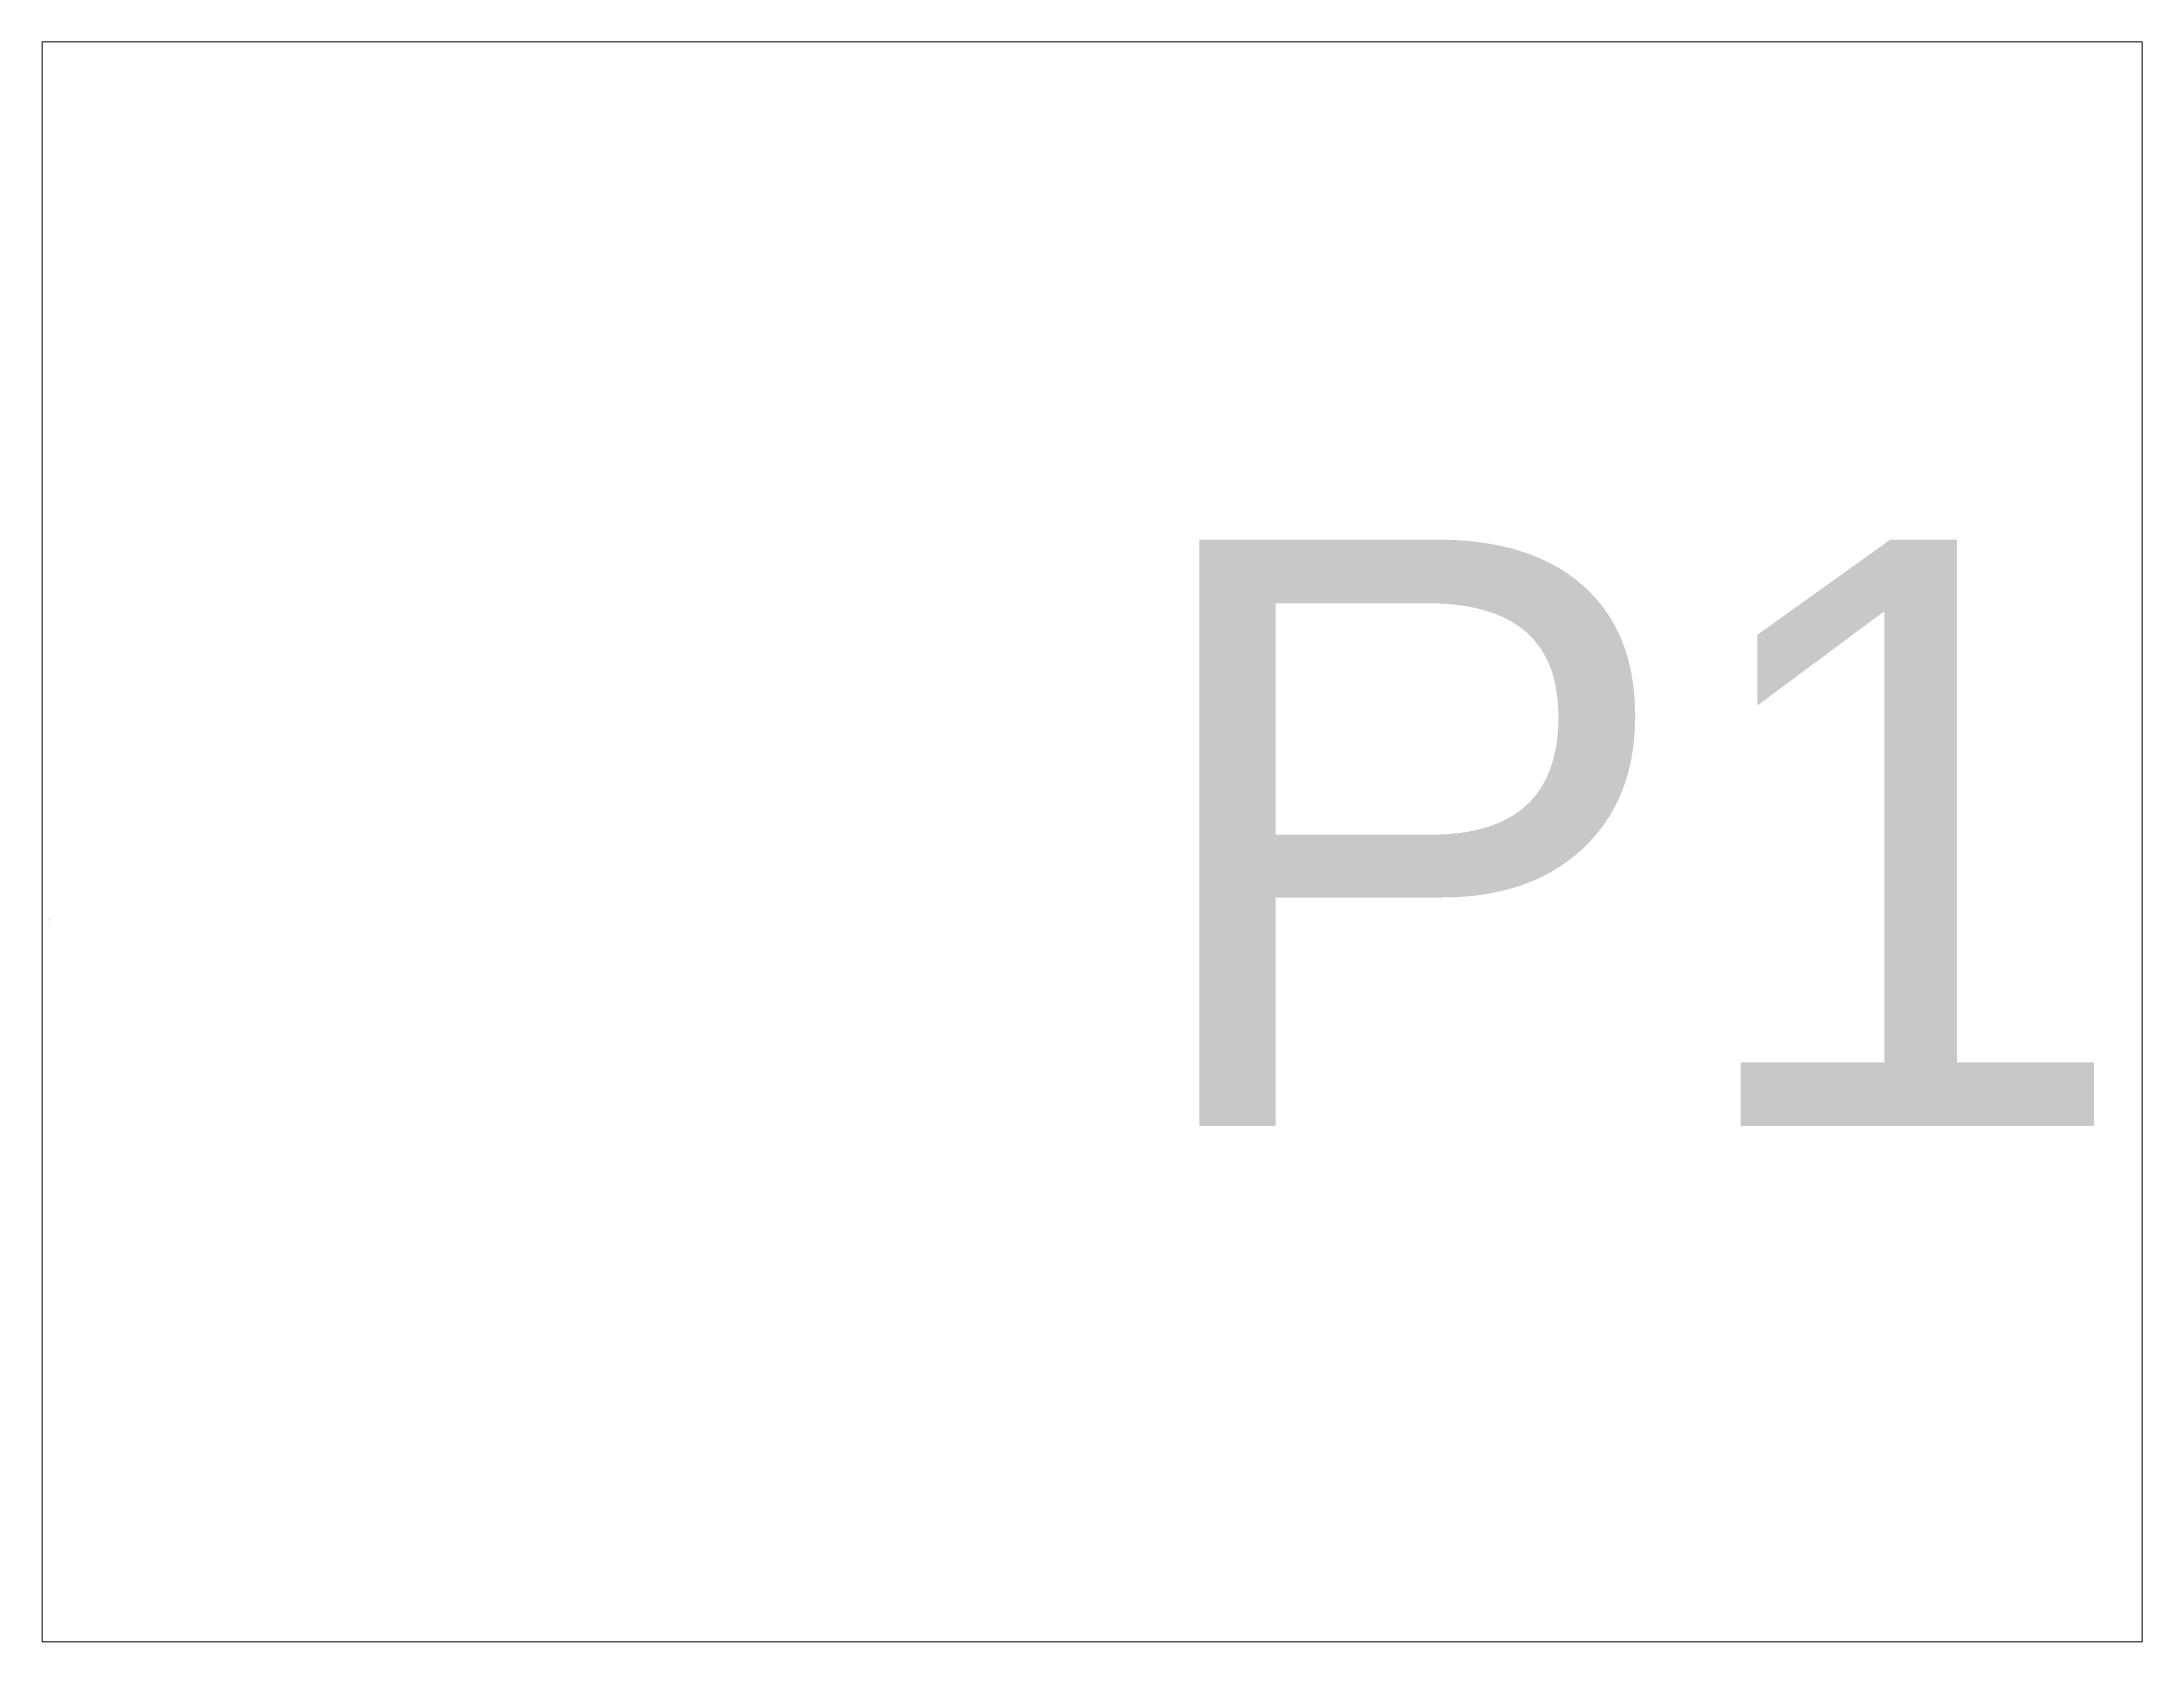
# Paper-space layout 'Layout1' of a CAD drawing. Header units: millimetres. Extents: x 1.05 to 9.45, y 0.8 to 7.2.
# The model-space entities are those that its viewports show. They can reach past a viewport. Long polylines and large blocks are cut down to what shows.
import ezdxf
from ezdxf.enums import TextEntityAlignment as Align

# ---------------------------------------------------------------- set-up
doc = ezdxf.new("R2010")
doc.units = ezdxf.units.MM
doc.header["$MEASUREMENT"] = 0
doc.styles.add('ISOCP', font='isocp.shx')
doc.styles.add('Schedule-Header', font='arial.ttf')

# ---------------------------------------------------------------- blocks, each defined once
blk = doc.blocks.new('Påldata')
at = {"style": 'ISOCP'}
blk.add_attdef('PÅLDATA:PÅLLITTERA', text='', height=3, dxfattribs=at).set_placement((2, 0), align=Align.MIDDLE_CENTER)

msp = doc.modelspace()

# ---------------------------------------------------------------- block references
ref = msp.add_blockref('Påldata', (-4573.7, 1007.5))
ref.add_attrib('PÅLDATA:PÅLLITTERA', 'P1', dxfattribs={"color": 3, "height": 3, "style": 'ISOCP'}).set_placement((-4571.7, 1007.4), align=Align.MIDDLE_CENTER)
ref = msp.add_blockref('Påldata', (-4573.8, 1007.4))
ref.add_attrib('PÅLDATA:PÅLLITTERA', 'P1', dxfattribs={"height": 2.5, "style": 'ISOCP'}).set_placement((0, 0), align=Align.MIDDLE_CENTER)

# ---------------------------------------------------------------- texts
at = {"color": 1, "style": 'Schedule-Header'}
msp.add_text('P1', height=2500, dxfattribs=at).set_placement((2175, 1379.2), align=Align.MIDDLE_CENTER)

psp = doc.layouts.get("Layout1")

# ---------------------------------------------------------------- viewports
at = {"layer": '0', "view_target_point": (39063.609, -11854.4286)}
psp.add_viewport(center=(5.25, 4), size=(8.4, 6.4), view_center_point=(-39194.7545, 13194.4313), view_height=6820.117252, dxfattribs=at)

doc.saveas('drawing.dxf')
